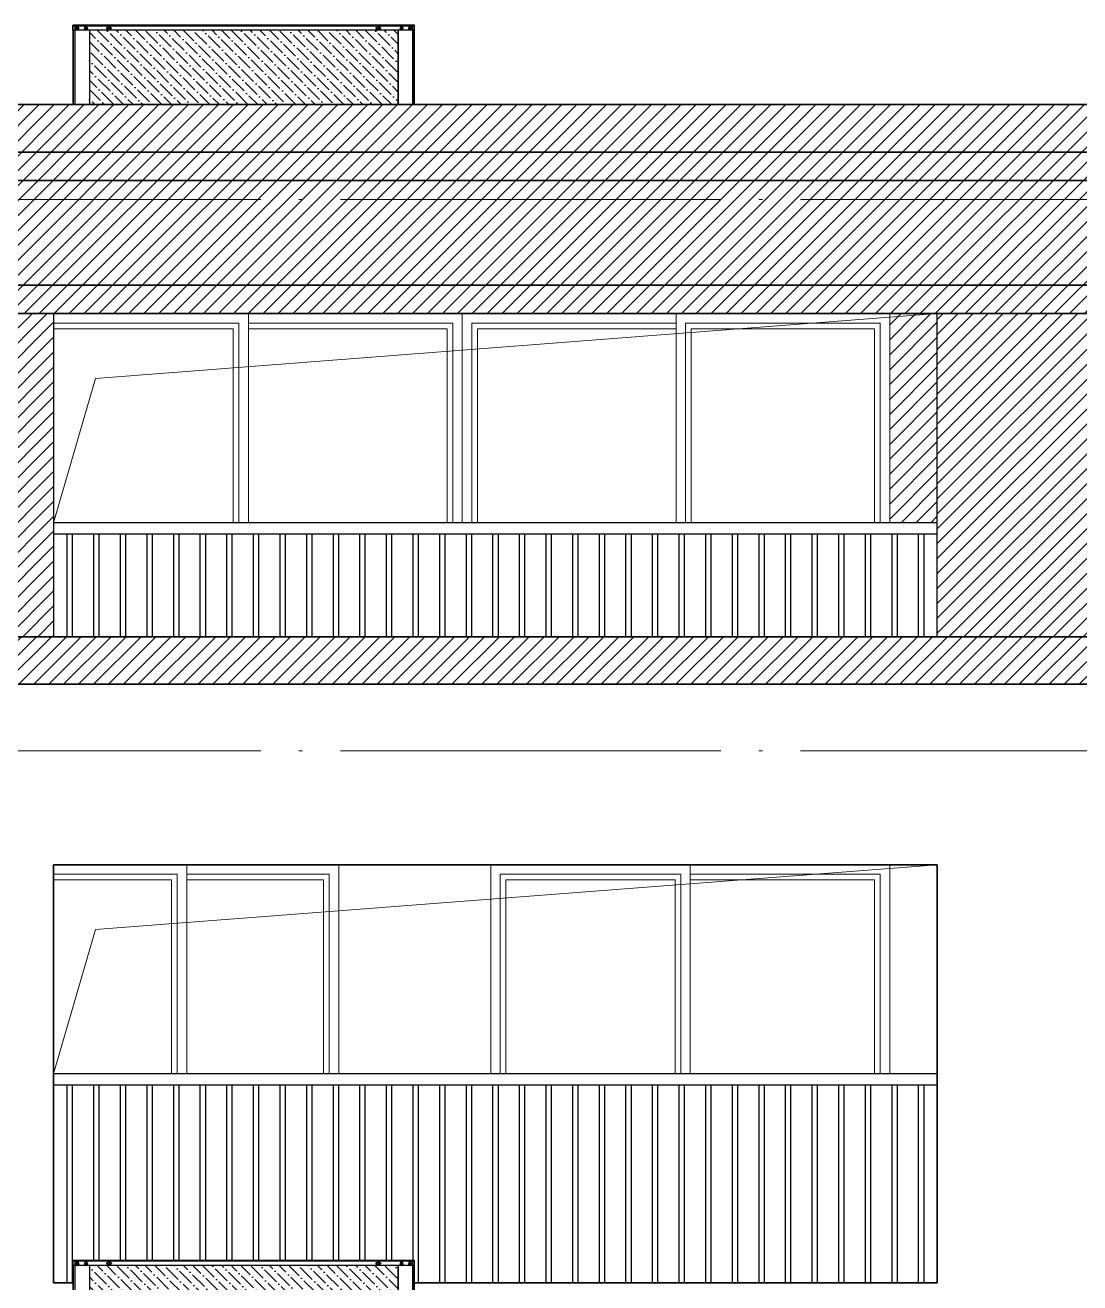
# Model space of a CAD drawing. Extents: x -518115 to 790560, y -210384 to 1628073.
# Drawn here: x 437117 to 442667, y 143849 to 150467 of the extents above; entities that cross this region are included whole.
import ezdxf
from ezdxf.xclip import XClip

# ---------------------------------------------------------------- set-up
doc = ezdxf.new("R2010")
doc.units = 0
doc.header["$LTSCALE"] = 1000
doc.header["$MEASUREMENT"] = 0
doc.header["$XCLIPFRAME"] = 0
doc.linetypes.add('DOTE', pattern=[2.4200000000000004, 2, -0.2, 0.02, -0.2])
for name, color, linetype in [('3-剖面填充（细）', 250, 'Continuous'), ('Stair-栏杆', 142, 'Continuous'), ('修改标示', 212, 'Continuous')]:
    doc.layers.add(name, color=color, linetype=linetype)
for name, color, linetype, lineweight in [('DOTE', 19, 'DOTE', 9), ('WALL', 9, 'Continuous', 40), ('WINDOW', 144, 'Continuous', 15), ('立面-中轮廓线', 213, 'Continuous', 35), ('立面-普通轮廓', 7, 'Continuous', 18), ('立面-洞口示意', 152, 'Continuous', 13)]:
    doc.layers.add(name, color=color, linetype=linetype, lineweight=lineweight)

# ---------------------------------------------------------------- blocks, each defined once
blk = doc.blocks.new('A$C0FC9229A')
at = {"color": 164}
blk.add_wipeout([(1079.579837211702, 1056.4612844407857), (1079.0798372109443, 1056.961284441528), (-922.9201627899898, 1056.9612844389592), (-923.4201627882102, 1056.4612844407295), (-923.4201627881281, 1026.9612844414949), (-921.9201627881267, 1026.9612844417134), (-921.9201627881266, 286.96128444166413), (-923.4201627881263, 286.96128444170995), (-923.4201627882101, 257.4612844426099), (-922.92016278999, 256.96128444438006), (1079.0798372109446, 256.96128444187), (1079.5798372117024, 257.4612844426122), (1079.5798372118738, 286.9612844416141), (1078.0798372118734, 286.961284441712), (1078.0798372118734, 1026.9612844416044), (1079.5798372118675, 1026.9612844419455)], dxfattribs=at).translate(0, 0, -1e-08).dxf.layer = 'WALL'
h = blk.add_hatch()
h.set_pattern_fill('ANSI36', color=164, scale=25, style=0)
h.set_pattern_definition([(45, (0, 0), (21.04747528375584, 77.17407604043804), [99.21875, -19.84375, 0, -19.84375])])
h.paths.add_polyline_path([(982.5813084756956, 286.9612844416974), (982.5813084756956, 1026.961284441697), (-825.9216340542771, 1026.961284441671), (-825.9216340542771, 286.9612844416711)])
for p, q in [((-923.4201627881266, 1026.96128444167), (-923.4201627881266, 1056.461284440738)), ((-923.4201627881266, 1056.461284440738), (-922.9201627899893, 1056.461284440738)), ((-923.4201627881266, 1051.754177659896), (1079.579837211873, 1051.754177659925)), ((-922.9201627899893, 1056.961284441553), (1079.079837210942, 1056.961284441582)), ((-922.9201627899893, 1026.96128444167), (-922.9201627899893, 1056.961284441553)), ((-922.9201627899893, 1056.814837830636), (1079.079837210942, 1056.814837830665)), ((-922.9201627899893, 1052.107731049909), (1079.079837210942, 1052.107731049939)), ((-911.9201627885923, 1056.814837830636), (-911.9201627885923, 1026.96128444167)), ((-896.9201627885923, 1039.848035787727), (-899.4201627899893, 1038.404660114698)), ((-899.4201627899893, 1038.404660114698), (-899.4201627899893, 1035.517908768525)), ((-899.4201627899893, 1035.517908768525), (-896.9201627885923, 1034.074533095496)), ((-896.9201627885923, 1029.606468328537), (-896.9201627885923, 1044.316100554686)), ((-894.4201627899893, 1038.404660114698), (-896.9201627885923, 1039.848035787727)), ((-896.9201627885923, 1034.074533095496), (-894.4201627899893, 1035.517908768525)), ((-894.4201627899893, 1035.517908768525), (-894.4201627899893, 1038.404660114698)), ((-846.9201627885923, 1039.848035787727), (-849.4201627899893, 1038.404660114698)), ((-849.4201627899893, 1038.404660114698), (-849.4201627899893, 1035.517908768525)), ((-849.4201627899893, 1035.517908768525), (-846.9201627885923, 1034.074533095496)), ((-846.9201627885923, 1029.606468328537), (-846.9201627885923, 1044.316100554686)), ((-844.4201627899893, 1038.404660114698), (-846.9201627885923, 1039.848035787727)), ((-846.9201627885923, 1034.074533095496), (-844.4201627899893, 1035.517908768525)), ((-844.4201627899893, 1035.517908768525), (-844.4201627899893, 1038.404660114698)), ((-719.7339139464311, 1044.642090430745), (-703.1064116298221, 1044.642090430745)), ((-719.7339139464311, 1034.852737898735), (-703.1064116298221, 1034.852737898735)), ((-711.4201627881266, 1054.099483286176), (-711.4201627881266, 1025.40696208764)), ((859.2660860535689, 1044.642090430774), (875.8935883701779, 1044.642090430774)), ((859.2660860535689, 1034.852737898764), (875.8935883701779, 1034.852737898764)), ((867.5798372118734, 1054.099483286205), (867.5798372118734, 1025.406962087669)), ((1003.079837209545, 1039.848035787756), (1000.579837210942, 1038.404660114727)), ((1000.579837210942, 1038.404660114727), (1000.579837210942, 1035.517908768554)), ((1000.579837210942, 1035.517908768554), (1003.079837209545, 1034.074533095525)), ((1003.079837209545, 1029.606468328566), (1003.079837209545, 1044.316100554715)), ((1005.579837210942, 1038.404660114727), (1003.079837209545, 1039.848035787756)), ((1003.079837209545, 1034.074533095525), (1005.579837210942, 1035.517908768554)), ((1005.579837210942, 1035.517908768554), (1005.579837210942, 1038.404660114727)), ((1053.079837211873, 1039.848035787756), (1050.579837210942, 1038.404660114727)), ((1050.579837210942, 1038.404660114727), (1050.579837210942, 1035.517908768554)), ((1050.579837210942, 1035.517908768554), (1053.079837211873, 1034.074533095525)), ((1053.079837209545, 1029.606468328566), (1053.079837209545, 1044.316100554715)), ((1055.579837210942, 1038.404660114727), (1053.079837211873, 1039.848035787756)), ((1053.079837211873, 1034.074533095525), (1055.579837210942, 1035.517908768554)), ((1055.579837210942, 1035.517908768554), (1055.579837210942, 1038.404660114727)), ((1068.079837211873, 1056.961284441582), (1068.079837211873, 1026.961284441699)), ((1079.079837210942, 1026.961284441699), (1079.079837210942, 1056.961284441582)), ((1079.579837211873, 1056.461284440767), (1079.079837210942, 1056.461284440767)), ((1079.579837211873, 1026.961284441699), (1079.579837211873, 1056.461284440767)), ((-923.4201627881266, 1026.96128444167), (1079.579837211873, 1026.961284441699)), ((-921.9201627881266, 286.9612844416697), (-921.9201627881266, 1026.96128444167)), ((-921.5666091800667, 1026.96128444167), (-921.5666091800667, 286.9613622748584)), ((-921.0716340537183, 286.9612844416697), (-921.0716340537183, 1026.96128444167)), ((-912.068080663681, 1026.96128444167), (-912.068080663681, 286.9612844416697)), ((-911.7145272712223, 1026.96128444167), (-911.7145272712223, 286.9612844416697)), ((-826.4216340524144, 1026.96128444167), (-826.4216340524144, 286.9612844416697)), ((-825.9216340542771, 1026.96128444167), (-825.9216340542771, 286.9612844416697)), ((982.5813084756956, 1026.961284441699), (982.5813084756956, 286.9612844416988)), ((1067.874201694503, 1026.961284441699), (1067.874201694503, 286.9612844416988)), ((1068.227755086962, 1026.961284441699), (1068.227755086962, 286.9612844416988)), ((1077.231308476999, 286.9612844416988), (1077.231308476999, 1026.961284441699)), ((1077.726283603348, 1026.961284441699), (1077.726283603348, 286.9613622748875)), ((1078.079837211873, 286.9612844416988), (1078.079837211873, 1026.961284441699)), ((-923.4201627881266, 286.9612844416697), (1079.579837211873, 286.9612844416988)), ((-923.4201627881266, 286.9612844416697), (-923.4201627881266, 257.461284442601)), ((-923.4201627881266, 262.1683912233275), (1079.579837211873, 262.1683912233566)), ((-923.4201627881266, 257.461284442601), (-922.9201627899893, 257.461284442601)), ((-922.9201627899893, 286.9612844416697), (-922.9201627899893, 256.9612844417861)), ((-922.9201627899893, 261.8148378334299), (1079.079837210942, 261.814837833459)), ((-922.9201627899893, 257.107731052587), (1079.079837210942, 257.1077310526161)), ((-922.9201627899893, 256.9612844417861), (1079.079837210942, 256.9612844418152)), ((-921.9201627881266, 286.9612844416697), (-825.9216340542771, 286.9612844416697)), ((-911.9201627885923, 257.107731052587), (-911.9201627885923, 286.9612844416697)), ((-899.4201627899893, 278.4046601146983), (-896.9201627885923, 279.8480357878434)), ((-899.4201627899893, 275.5179087686411), (-899.4201627899893, 278.4046601146983)), ((-896.9201627885923, 274.0745330956124), (-899.4201627899893, 275.5179087686411)), ((-896.9201627885923, 284.3161005548027), (-896.9201627885923, 269.6064683286531)), ((-896.9201627885923, 279.8480357878434), (-894.4201627899893, 278.4046601146983)), ((-894.4201627899893, 275.5179087686411), (-896.9201627885923, 274.0745330956124)), ((-894.4201627899893, 278.4046601146983), (-894.4201627899893, 275.5179087686411)), ((-849.4201627899893, 278.4046601146983), (-846.9201627885923, 279.8480357878434)), ((-849.4201627899893, 275.5179087686411), (-849.4201627899893, 278.4046601146983)), ((-846.9201627885923, 274.0745330956124), (-849.4201627899893, 275.5179087686411)), ((-846.9201627885923, 284.3161005548027), (-846.9201627885923, 269.6064683286531)), ((-846.9201627885923, 279.8480357878434), (-844.4201627899893, 278.4046601146983)), ((-844.4201627899893, 275.5179087686411), (-846.9201627885923, 274.0745330956124)), ((-844.4201627899893, 278.4046601146983), (-844.4201627899893, 275.5179087686411)), ((1000.579837210942, 278.4046601148439), (1003.079837209545, 279.8480357878725)), ((1000.579837210942, 275.5179087686702), (1000.579837210942, 278.4046601148439)), ((1003.079837209545, 274.0745330956415), (1000.579837210942, 275.5179087686702)), ((1003.079837209545, 284.3161005548318), (1003.079837209545, 269.6064683286822)), ((1003.079837209545, 279.8480357878725), (1005.579837210942, 278.4046601148439)), ((1005.579837210942, 275.5179087686702), (1003.079837209545, 274.0745330956415)), ((1005.579837210942, 278.4046601148439), (1005.579837210942, 275.5179087686702)), ((1050.579837210942, 278.4046601148439), (1053.079837211873, 279.8480357878725)), ((1050.579837210942, 275.5179087686702), (1050.579837210942, 278.4046601148439)), ((1053.079837211873, 274.0745330956415), (1050.579837210942, 275.5179087686702)), ((1053.079837209545, 284.3161005548318), (1053.079837209545, 269.6064683286822)), ((1053.079837211873, 279.8480357878725), (1055.579837210942, 278.4046601148439)), ((1055.579837210942, 275.5179087686702), (1053.079837211873, 274.0745330956415)), ((1055.579837210942, 278.4046601148439), (1055.579837210942, 275.5179087686702)), ((1068.079837211873, 256.9612844418152), (1068.079837211873, 286.9612844416988)), ((1079.079837210942, 286.9612844416988), (1079.079837210942, 256.9612844418152)), ((1079.579837211873, 257.4612844426301), (1079.079837210942, 257.4612844426301)), ((1079.579837211873, 286.9612844416988), (1079.579837211873, 257.4612844426301))]:
    blk.add_line(p, q, dxfattribs=at)
for points in [[(-923.4201627881266, 1051.754177659896), (-923.382646670565, 1051.888544058689), (-923.2743637273088, 1052.003718933818), (-923.1117844744585, 1052.080736328644), (-922.9201627899893, 1052.107731049909)], [(1079.579837211873, 1051.754177659925), (1079.541776977945, 1051.889476683282), (1079.433390601072, 1052.004177660274), (1079.271178926341, 1052.080818401126), (1079.079837210942, 1052.107731049939)], [(-923.4201627881266, 262.1683912233275), (-923.382646670565, 262.0340248246503), (-923.2743637273088, 261.9188499495212), (-923.1117844744585, 261.8418325546954), (-922.9201627899893, 261.8148378334299)], [(1079.579837211873, 262.1683912233566), (1079.541776977945, 262.0330922001158), (1079.433390601072, 261.9183912230073), (1079.271178926341, 261.8417504822719), (1079.079837210942, 261.814837833459)]]:
    blk.add_lwpolyline(points, dxfattribs=at)
for centre, radius in [((-896.9201627885923, 1036.96128444167), 9.999999999959998), ((-896.9201627885923, 1036.96128444167), 9.499999999199998), ((-846.9201627885923, 1036.96128444167), 9.999999999959998), ((-846.9201627885923, 1036.96128444167), 9.499999999199998), ((1003.079837209545, 1036.961284441699), 9.999999999959998), ((1003.079837209545, 1036.961284441699), 9.499999999199998), ((1053.079837211873, 1036.961284441699), 9.999999999959998), ((1053.079837211873, 1036.961284441699), 9.499999999199998), ((-896.9201627885923, 276.9612844416697), 9.999999999959998), ((-896.9201627885923, 276.9612844416697), 9.499999999199998), ((-846.9201627885923, 276.9612844416697), 9.999999999959998), ((-846.9201627885923, 276.9612844416697), 9.499999999199998), ((1003.079837209545, 276.9612844416988), 9.999999999959998), ((1003.079837209545, 276.9612844416988), 9.499999999199998), ((1053.079837211873, 276.9612844416988), 9.999999999959998), ((1053.079837211873, 276.9612844416988), 9.499999999199998)]:
    blk.add_circle(centre, radius, dxfattribs=at)
for centre, radius, start, end in [((-922.9201627899893, 1056.461284440738), 0.4999999982210284, 90, 180), ((-719.9783924506046, 1039.74741416474), 4.900778049206776, 87.14057591316207, 272.8594240868379), ((-702.8619331256486, 1039.74741416474), 4.900778049206776, 267.1405759131621, 92.85942408683792), ((859.0216075493954, 1039.747414164769), 4.900778049206776, 87.14057591316207, 272.8594240868379), ((876.1380668743514, 1039.747414164769), 4.900778049206776, 267.1405759131621, 92.85942408683792), ((1079.079837210942, 1056.461284440767), 0.5000000007600001, 0, 90), ((-922.9201627899893, 257.461284442601), 0.4999999982210284, 180, 270), ((1079.079837210942, 257.4612844426301), 0.5000000007600001, 270, 0)]:
    blk.add_arc(centre, radius, start, end, dxfattribs=at)
blk = doc.blocks.new('hfhfthfthf')
at = {"layer": 'Stair-栏杆'}
for p, q in [((424316.5786998163, 36475.99991834373), (428966.5787161089, 36475.99991834373)), ((424316.5786998163, 36415.99991834466), (428966.5787161089, 36415.99991834466))]:
    blk.add_line(p, q, dxfattribs=at)
for points in [[(424386.5786998165, 35376), (424386.5786998165, 36415.99991834466)], [(424416.5786998165, 36415.99991834466), (424416.5786998165, 35376)], [(424526.5786998165, 35376), (424526.5786998165, 36415.99991834466)], [(424556.5786998165, 36415.99991834466), (424556.5786998165, 35376)], [(424666.5786998165, 35376), (424666.5786998165, 36415.99991834466)], [(424696.5786998165, 36415.99991834466), (424696.5786998165, 35376)], [(424806.5786998165, 35376), (424806.5786998165, 36415.99991834466)], [(424836.5786998165, 36415.99991834466), (424836.5786998165, 35376)], [(424946.5786998165, 35376), (424946.5786998165, 36415.99991834466)], [(424976.5786998165, 36415.99991834466), (424976.5786998165, 35376)], [(425086.5786998165, 35376), (425086.5786998165, 36415.99991834466)], [(425116.5786998165, 36415.99991834466), (425116.5786998165, 35376)], [(425226.5786998165, 35376), (425226.5786998165, 36415.99991834466)], [(425256.5786998165, 36415.99991834466), (425256.5786998165, 35376)], [(425366.5786998165, 35376), (425366.5786998165, 36415.99991834466)], [(425396.5786998165, 36415.99991834466), (425396.5786998165, 35376)], [(425506.5786998165, 35376), (425506.5786998165, 36415.99991834466)], [(425536.5786998165, 36415.99991834466), (425536.5786998165, 35376)], [(425646.5786998165, 35376), (425646.5786998165, 36415.99991834466)], [(425676.5786998165, 36415.99991834466), (425676.5786998165, 35376)], [(425786.5786998165, 35376), (425786.5786998165, 36415.99991834466)], [(425816.5786998165, 36415.99991834466), (425816.5786998165, 35376)], [(425926.5786998165, 35376), (425926.5786998165, 36415.99991834466)], [(425956.5786998165, 36415.99991834466), (425956.5786998165, 35376)], [(426066.5786998165, 35376), (426066.5786998165, 36415.99991834466)], [(426096.5786998165, 36415.99991834466), (426096.5786998165, 35376)], [(426206.5786998165, 35376), (426206.5786998165, 36415.99991834466)], [(426236.5786998165, 36415.99991834466), (426236.5786998165, 35376)], [(426346.5786998165, 35376), (426346.5786998165, 36415.99991834466)], [(426376.5786998165, 36415.99991834466), (426376.5786998165, 35376)], [(426486.5786998165, 35376), (426486.5786998165, 36415.99991834466)], [(426516.5786998165, 36415.99991834466), (426516.5786998165, 35376)], [(426626.5786998165, 35376), (426626.5786998165, 36415.99991834466)], [(426656.5786998165, 36415.99991834466), (426656.5786998165, 35376)], [(426766.5786998165, 35376), (426766.5786998165, 36415.99991834466)], [(426796.5786998165, 36415.99991834466), (426796.5786998165, 35376)], [(426906.5786998165, 35376), (426906.5786998165, 36415.99991834466)], [(426936.5786998165, 36415.99991834466), (426936.5786998165, 35376)], [(427046.5786998165, 35376), (427046.5786998165, 36415.99991834466)], [(427076.5786998165, 36415.99991834466), (427076.5786998165, 35376)], [(427186.5786998165, 35376), (427186.5786998165, 36415.99991834466)], [(427216.5786998165, 36415.99991834466), (427216.5786998165, 35376)], [(427326.5786998165, 35376), (427326.5786998165, 36415.99991834466)], [(427356.5786998165, 36415.99991834466), (427356.5786998165, 35376)], [(427466.5786998165, 35376), (427466.5786998165, 36415.99991834466)], [(427496.5786998165, 36415.99991834466), (427496.5786998165, 35376)], [(427606.5786998165, 35376), (427606.5786998165, 36415.99991834466)], [(427636.5786998165, 36415.99991834466), (427636.5786998165, 35376)], [(427746.5786998165, 35376), (427746.5786998165, 36415.99991834466)], [(427776.5786998165, 36415.99991834466), (427776.5786998165, 35376)], [(427886.5786998165, 35376), (427886.5786998165, 36415.99991834466)], [(427916.5786998165, 36415.99991834466), (427916.5786998165, 35376)], [(428026.5786998165, 35376), (428026.5786998165, 36415.99991834466)], [(428056.5786998165, 36415.99991834466), (428056.5786998165, 35376)], [(428166.5786998165, 35376), (428166.5786998165, 36415.99991834466)], [(428196.5786998165, 36415.99991834466), (428196.5786998165, 35376)], [(428306.5786998165, 35376), (428306.5786998165, 36415.99991834466)], [(428336.5786998165, 36415.99991834466), (428336.5786998165, 35376)], [(428446.5786998165, 35376), (428446.5786998165, 36415.99991834466)], [(428476.5786998165, 36415.99991834466), (428476.5786998165, 35376)], [(428586.5786998165, 35376), (428586.5786998165, 36415.99991834466)], [(428616.5786998165, 36415.99991834466), (428616.5786998165, 35376)], [(428726.5786998165, 35376), (428726.5786998165, 36415.99991834466)], [(428756.5786998165, 36415.99991834466), (428756.5786998165, 35376)], [(428866.5786998165, 35376), (428866.5786998165, 36415.99991834466)], [(428896.5786998165, 36415.99991834466), (428896.5786998165, 35376)]]:
    blk.add_lwpolyline(points, dxfattribs=at)
blk = doc.blocks.new('A$C28396737')
at = {"layer": 'WINDOW'}
blk.add_line((-800.000142690842, 2299.999999992666), (-800.000142690842, 0), dxfattribs=at)
for points in [[(-1550.000285381684, 2249.999999992666), (-850.0001426907838, 2249.999999992608), (-850.0001426907838, 49.99999999994179), (-1550.000285381684, 50)], [(-49.99999999988358, 2249.999999992666), (-800.0001426907838, 2249.999999992608), (-800.0001426907838, 49.99999999994179), (-49.99999999988358, 50)]]:
    blk.add_lwpolyline(points, close=True, dxfattribs=at)
at = {"layer": 'WINDOW', "color": 250}
blk.add_lwpolyline([(-1520.000285381684, 2219.999999992666), (-880.0001426907838, 2219.999999992608), (-880.0001426907838, 79.99999999994179), (-1520.000285381684, 80)], close=True, dxfattribs=at)
blk.add_lwpolyline([(-800.000142690842, 80), (-79.99999999988358, 80), (-79.99999999988358, 2219.999999992666), (-800.000142690842, 2219.999999992666)], dxfattribs=at)
at = {"layer": '立面-普通轮廓'}
blk.add_lwpolyline([(-1600.000285381684, 2299.999999992666), (0, 2299.999999992666), (0, 0), (-1600.000285381684, 0)], close=True, dxfattribs=at)
blk = doc.blocks.new('A$C41BE1890')
at = {"layer": 'WINDOW'}
blk.add_line((-1050.000142690842, 2299.999999992666), (-1050.000142690842, 0), dxfattribs=at)
for points in [[(-2050.000285381684, 2249.999999992666), (-1100.000142690784, 2249.999999992608), (-1100.000142690784, 49.99999999994179), (-2050.000285381684, 50)], [(-49.99999999988358, 2249.999999992666), (-1050.000142690784, 2249.999999992608), (-1050.000142690784, 49.99999999994179), (-49.99999999988358, 50)]]:
    blk.add_lwpolyline(points, close=True, dxfattribs=at)
at = {"layer": 'WINDOW', "color": 250}
blk.add_lwpolyline([(-2020.000285381684, 2219.999999992666), (-1130.000142690784, 2219.999999992608), (-1130.000142690784, 79.99999999994179), (-2020.000285381684, 80)], close=True, dxfattribs=at)
blk.add_lwpolyline([(-1050.000142690842, 80), (-79.99999999988358, 80), (-79.99999999988358, 2219.999999992666), (-1050.000142690842, 2219.999999992666)], dxfattribs=at)
at = {"layer": '立面-普通轮廓'}
blk.add_lwpolyline([(-2100.000285381684, 2299.999999992666), (0, 2299.999999992666), (0, 0), (-2100.000285381684, 0)], close=True, dxfattribs=at)
blk = doc.blocks.new('A$C311C5180')
at = {"layer": 'WINDOW'}
for p, q in [((-3375.000142690842, 2299.999999992666), (-3375.000142690842, 0)), ((-2250.000142690958, 2299.999999992666), (-2250.000142690958, 0)), ((-1125.000142690842, 2299.999999992666), (-1125.000142690842, 0))]:
    blk.add_line(p, q, dxfattribs=at)
for points in [[(-4450.000285381684, 2249.999999992666), (-3425.000142690842, 2249.999999992608), (-3425.000142690842, 49.99999999994179), (-4450.000285381684, 50)], [(-2300.000142690842, 2249.999999992666), (-3375.000142690842, 2249.999999992608), (-3375.000142690842, 49.99999999994179), (-2300.000142690842, 50)], [(-2200.000142690842, 2249.999999992666), (-1125.000142690842, 2249.999999992608), (-1125.000142690842, 49.99999999994179), (-2200.000142690842, 50)], [(-50, 2249.999999992666), (-1075.000142690842, 2249.999999992608), (-1075.000142690842, 49.99999999994179), (-50, 50)]]:
    blk.add_lwpolyline(points, close=True, dxfattribs=at)
at = {"layer": 'WINDOW', "color": 250}
for points in [[(-4420.000285381684, 2219.999999992666), (-3455.000142690842, 2219.999999992608), (-3455.000142690842, 79.99999999994179), (-4420.000285381684, 80)], [(-80, 2219.999999992666), (-1045.000142690842, 2219.999999992608), (-1045.000142690842, 79.99999999994179), (-80, 80)]]:
    blk.add_lwpolyline(points, close=True, dxfattribs=at)
for points in [[(-3375.000142690842, 80), (-2330.000142690842, 80), (-2330.000142690842, 2219.999999992666), (-3375.000142690842, 2219.999999992666)], [(-1125.000142690842, 80), (-2170.000142690842, 80), (-2170.000142690842, 2219.999999992666), (-1125.000142690842, 2219.999999992666)]]:
    blk.add_lwpolyline(points, dxfattribs=at)
at = {"layer": '立面-普通轮廓'}
blk.add_lwpolyline([(-4500.000285381684, 2299.999999992666), (0, 2299.999999992666), (0, 0), (-4500.000285381684, 0)], close=True, dxfattribs=at)

msp = doc.modelspace()

# ---------------------------------------------------------------- hatches: boundary and pattern name
at = {"layer": '3-剖面填充（细）'}
h = msp.add_hatch(dxfattribs=at)
h.set_pattern_fill('ANSI31', color=256, scale=35)
h.set_pattern_definition([(45, (6399.999693647958, 102672.6396143666), (-39.28862052967754, 39.28862052967754), [])])
h.paths.add_polyline_path([(435366.5776689475, 147248.6396143669), (435366.5776689476, 148948.6396143654), (437266.5787031826, 148948.6396143641), (437266.578703183, 147248.6396143656)])
h = msp.add_hatch(dxfattribs=at)
h.set_pattern_fill('ANSI31', color=256, scale=35)
h.set_pattern_definition([(45, (12699.98855758406, 102672.6396143666), (-39.28862052967754, 39.28862052967754), [])])
h.paths.add_polyline_path([(441666.5665328836, 147848.6395327105), (441666.5665328837, 148948.6396143654), (441916.5787194719, 148948.6396143641), (441916.5787194723, 147848.6395327093)])
h = msp.add_hatch(dxfattribs=at)
h.set_pattern_fill('ANSI31', color=256, scale=35)
h.set_pattern_definition([(45, (599.9997146729147, 102372.6396143663), (-39.28862052967754, 39.28862052967754), [])])
h.paths.add_polyline_path([(441916.5787194722, 147248.6396143662), (441916.5787194722, 148948.6396143663), (443316.5786821544, 148948.6396143664), (443316.5786821547, 147248.6396143663)])
h = msp.add_hatch(dxfattribs=at)
h.set_pattern_fill('ANSI31', color=256, scale=35)
h.set_pattern_definition([(45, (449.9997146730311, 100972.6396143662), (-39.28862052967754, 39.28862052967754), [])])
h.paths.add_polyline_path([(445616.5821117261, 146998.6396143612), (445616.5821117261, 147248.6396143612), (423016.5787371654, 147248.6396143637), (423016.578737165, 146998.6396143636)])

# ---------------------------------------------------------------- linework, layer by layer
at = {"color": 7}
for p, q in [((437266.5787031795, 148948.6396143664), (437266.5787031796, 147248.6396143663)), ((441916.5787194722, 147248.6396143663), (441916.5787194722, 148948.6396143664))]:
    msp.add_line(p, q, dxfattribs=at)
at = {"layer": 'DOTE', "linetype": 'DOTE'}
for p, q in [((419416.5787028407, 149548.6396143662), (471816.5787018674, 149548.6396143663)), ((419416.5787028407, 146648.6396143662), (471816.5787018674, 146648.6396143663))]:
    msp.add_line(p, q, dxfattribs=at)
at = {"layer": '立面-中轮廓线', "color": 2}
for p, q in [((422766.5787442079, 149798.6396143663), (445616.5821117261, 149798.6396143663)), ((423166.5787371685, 149648.6396143663), (445616.582111726, 149648.6396143663)), ((423166.5787371685, 149098.6396143664), (445616.582111726, 149098.6396143664)), ((423166.5787371685, 148948.6396143664), (445616.582111726, 148948.6396143664)), ((423166.5659562895, 147248.6396143663), (445616.582111726, 147248.6396143663)), ((423166.5659562895, 146998.6396143663), (445616.582111726, 146998.6396143663))]:
    msp.add_line(p, q, dxfattribs=at)
at = {"layer": '立面-中轮廓线'}
for p, q in [((437266.5787031795, 146048.6396143675), (437266.5787031795, 143848.6396143659)), ((441916.5787194722, 146048.6396143663), (441916.5787194722, 143848.6396143659))]:
    msp.add_line(p, q, dxfattribs=at)
for points in [[(437266.5787031795, 146048.6396143668), (441916.5787194722, 146048.6396143663)], [(441916.5787194722, 143848.6396143659), (437266.5787031795, 143848.6396143659)]]:
    msp.add_lwpolyline(points, dxfattribs=at)
at = {"layer": '立面-洞口示意'}
for points in [[(437266.5787031797, 147848.6395327099), (437486.0482857976, 148607.3985955603), (441916.5787194721, 148948.6396143668)], [(437266.5787031797, 144948.6395327099), (437486.0482857977, 145707.3985955603), (441916.5787194722, 146048.6396143668)]]:
    msp.add_lwpolyline(points, dxfattribs=at)

# ---------------------------------------------------------------- block references
at = {"color": 7}
ref = msp.add_blockref('A$C311C5180', (441666.5675814737, 146648.6396143662), dxfattribs=at)
XClip(ref).set_block_clipping_path([(-4399.988878294011, 1199.999918343441), (0, 2300.0000000002183)])
ref = msp.add_blockref('hfhfthfthf', (866233.1574192884, 111372.6396143662), dxfattribs=dict(at, xscale=-1))
XClip(ref).set_block_clipping_path([(424316.57869981625, 35876.00000000011), (428966.578716109, 36475.99991834373)])
ref = msp.add_blockref('A$C28396737', (438766.6724195298, 143748.6396143648))
XClip(ref).set_block_clipping_path([(-1500.0937163502676, 1199.9999183437103), (0, 2300.0000000003856)])
ref = msp.add_blockref('A$C41BE1890', (441666.5790020842, 143748.6396143662))
XClip(ref).set_block_clipping_path([(-2100.000285381684, 1199.9999183437394), (0, 2299.9999999926586)])
at = {"xscale": -1}
msp.add_blockref('hfhfthfthf', (866233.1574192884, 108472.6396143662), dxfattribs=at)
at = {"layer": '修改标示', "ltscale": 2}
ref = msp.add_blockref('A$C0FC9229A', (438337.1191671092, 149517.9676142812), dxfattribs=dict(at, xscale=-0.8976916526008281, yscale=0.8976916526008281, zscale=0.8976916526008281))
XClip(ref).set_block_clipping_path([(-1035.7766150895623, 591.1517596800404), (1089.5312804078567, 1063.4270671431877)])

# ---------------------------------------------------------------- next in the draw order: hatches: boundary and pattern name
at = {"layer": '3-剖面填充（细）'}
h = msp.add_hatch(dxfattribs=at)
h.set_pattern_fill('ANSI31', color=256, scale=35)
h.set_pattern_definition([(45, (-400.0002768328995, 103772.6396167126), (-39.28862052967754, 39.28862052967754), [])])
h.paths.add_polyline_path([(445616.5821117261, 148948.6396143684), (445616.5821117261, 150048.639616715), (422166.5787456596, 150048.6396167101), (422166.5787456594, 149798.6396167128), (422766.5787442079, 149798.6396143657), (422766.5787442079, 149648.6396143669), (423166.5787371685, 149648.6396167128), (423166.5787371685, 149098.6396143664), (423016.5787371683, 149098.6396143664), (423016.5787371685, 148948.6396143641)])

# ---------------------------------------------------------------- next in the draw order: linework, layer by layer
at = {"layer": '立面-中轮廓线', "color": 2}
msp.add_line((423166.5787371685, 150048.6396143663), (445616.582111726, 150048.6396143663), dxfattribs=at)

# ---------------------------------------------------------------- next in the draw order: block references
at = {"layer": '修改标示', "ltscale": 2, "xscale": -0.8976916526008281, "yscale": 0.8976916526008281, "zscale": 0.8976916526008281}
msp.add_blockref('A$C0FC9229A', (438337.1191671092, 143017.9676142813), dxfattribs=at)

doc.saveas('drawing.dxf')
